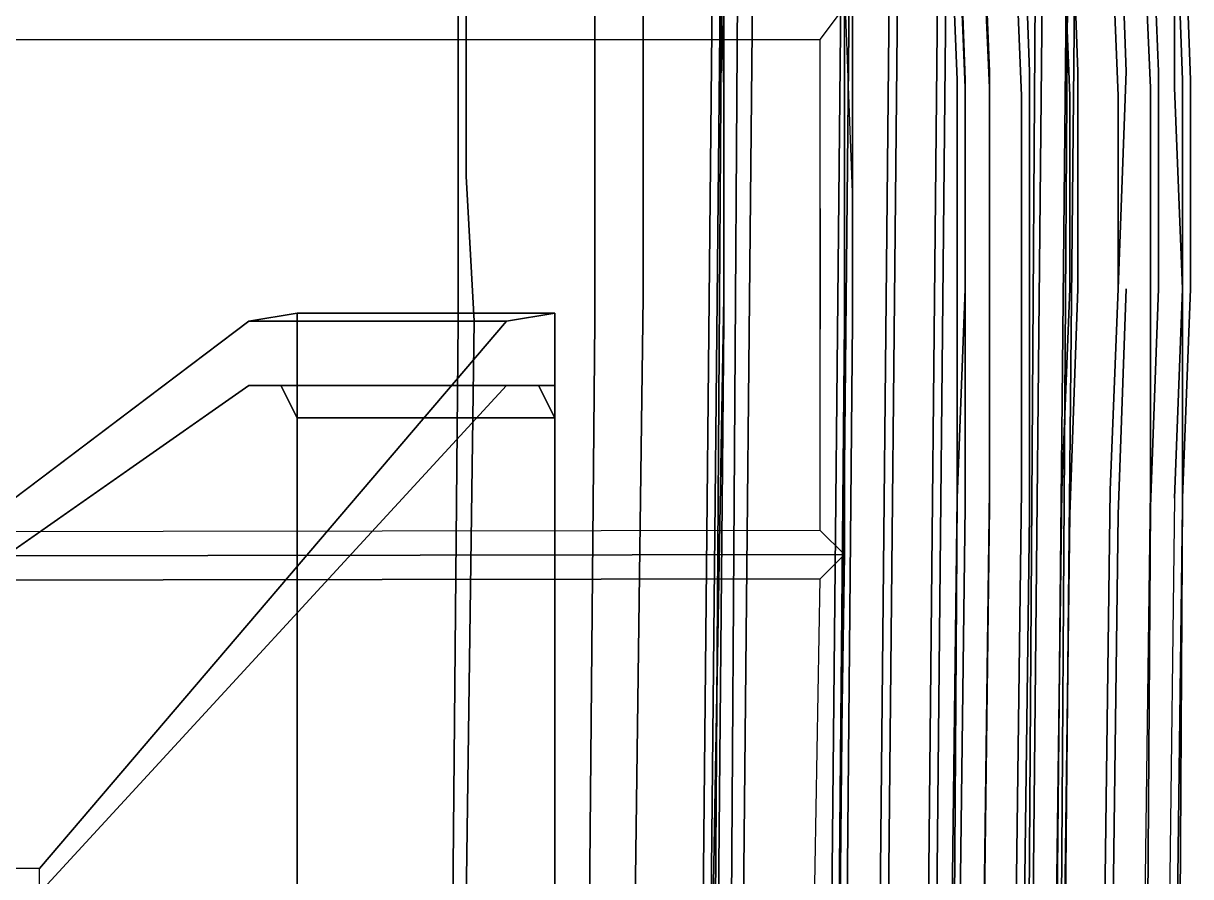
# Model space of a CAD drawing. Extents: x -12.9 to 12.8, y -13.3 to 11.1.
# Drawn here: x 7.096 to 11.628, y 0.668 to 3.981 of the extents above; entities that cross this region are included whole.
import ezdxf

# ---------------------------------------------------------------- set-up
doc = ezdxf.new("R2010")
doc.units = 0
doc.layers.add('SEAT', color=5, linetype='Continuous')

msp = doc.modelspace()

# ---------------------------------------------------------------- linework, layer by layer
at = {"layer": 'SEAT'}
for points, invisible_edges in [([(9.7839, 5.4493, 32.2761), (9.6901, -3.9569, 33.4323), (9.7214, -3.9569, 33.5261), (9.8151, 5.4806, 32.3698)], 10), ([(9.8151, 5.4493, 32.2136), (9.7526, -3.9882, 33.3698), (9.6901, -3.9569, 33.4323), (9.7839, 5.4493, 32.2761)], 10), ([(9.8151, 5.4806, 32.3698), (9.7214, -3.9569, 33.5261), (9.8151, -3.9569, 33.6198), (9.8776, 5.4806, 32.4636)], 10), ([(9.9401, 5.4493, 32.1198), (9.8464, -3.9882, 33.2761), (9.7526, -3.9882, 33.3698), (9.8151, 5.4493, 32.2136)], 10), ([(9.8776, 5.4806, 32.4636), (9.8151, -3.9569, 33.6198), (10.1901, -3.9257, 33.7136), (10.2839, 5.4806, 32.5573)], 10), ([(10.3151, 5.4181, 32.0886), (10.2214, -3.9882, 33.2448), (9.8464, -3.9882, 33.2761), (9.9401, 5.4493, 32.1198)], 10), ([(10.2839, 5.4806, 32.5573), (10.1901, -3.9257, 33.7136), (10.3776, -3.9257, 33.7448), (10.4714, 5.4806, 32.5886)], 10), ([(10.6589, 5.4806, 32.5886), (10.4714, 5.4806, 32.5886), (10.3776, -3.9257, 33.7448), (10.5651, -3.9257, 33.7448)], 5), ([(10.6589, 5.4806, 32.5886), (10.5651, -3.9257, 33.7448), (10.9714, -3.9569, 33.7136), (11.0339, 5.4806, 32.5573)], 10), ([(11.0651, 5.4493, 32.2136), (10.9714, -3.9882, 33.3698), (10.5964, -3.9882, 33.2761), (10.6901, 5.4181, 32.1198)], 10), ([(11.0339, 5.4806, 32.5573), (10.9714, -3.9569, 33.7136), (11.0651, -3.9569, 33.6198), (11.1589, 5.4806, 32.4636)], 10), ([(11.1589, 5.4493, 32.3073), (11.0964, -3.9882, 33.4636), (10.9714, -3.9882, 33.3698), (11.0651, 5.4493, 32.2136)], 10), ([(11.1589, 5.4806, 32.4636), (11.0651, -3.9569, 33.6198), (11.0964, -3.9569, 33.5573), (11.1901, 5.4493, 32.4011)], 10), ([(11.1901, 5.4493, 32.4011), (11.0964, -3.9569, 33.5573), (11.0964, -3.9882, 33.4636), (11.1589, 5.4493, 32.3073)], 10), ([(10.5026, 5.4181, 32.0886), (10.4089, -3.9882, 33.2448), (10.2214, -3.9882, 33.2448), (10.3151, 5.4181, 32.0886)], 10), ([(10.6901, 5.4181, 32.1198), (10.5964, -3.9882, 33.2761), (10.4089, -3.9882, 33.2448), (10.5026, 5.4181, 32.0886)], 10), ([(9.5026, 3.7306, 21.6823), (9.3151, 3.3868, 22.9323), (9.3151, 4.2618, 23.1511), (9.5026, 4.8243, 21.9948)], 5), ([(9.5026, 4.8243, 21.9948), (9.7839, 4.8243, 22.0261), (9.8151, 3.7306, 21.7136), (9.5026, 3.7306, 21.6823)], 5), ([(9.8151, 3.3868, 22.9636), (9.8151, 3.7306, 21.7136), (9.7839, 4.8243, 22.0261), (9.8151, 4.2618, 23.1823)], 5), ([(10.8464, 3.7931, 22.4636), (10.8151, 4.6056, 22.7136), (10.9714, 4.6368, 22.6511), (11.0026, 3.7931, 22.4011)], 10), ([(11.0026, 3.7931, 22.4011), (10.9714, 4.6368, 22.6511), (11.1589, 4.6368, 22.6511), (11.1901, 3.7931, 22.4011)], 10), ([(11.1901, 3.7931, 22.4011), (11.1589, 4.6368, 22.6511), (11.3464, 4.6368, 22.6823), (11.3776, 3.7931, 22.4323)], 10), ([(11.3776, 3.7931, 22.4323), (11.3464, 4.6368, 22.6823), (11.4714, 4.6056, 22.7448), (11.5026, 3.7931, 22.4948)], 10), ([(10.7526, 3.7618, 22.5261), (10.7214, 4.5743, 22.7761), (10.8151, 4.6056, 22.7136), (10.8464, 3.7931, 22.4636)], 10), ([(11.5026, 3.7931, 22.4948), (11.4714, 4.6056, 22.7448), (11.5651, 4.5743, 22.8386), (11.5964, 3.7618, 22.5886)], 10), ([(10.7214, 3.7618, 22.6198), (10.6901, 4.5431, 22.8386), (10.7214, 4.5743, 22.7761), (10.7526, 3.7618, 22.5261)], 10), ([(10.7526, 3.7306, 22.6823), (10.7214, 4.5118, 22.9323), (10.6901, 4.5431, 22.8386), (10.7214, 3.7618, 22.6198)], 10), ([(11.5964, 3.7618, 22.5886), (11.5651, 4.5743, 22.8386), (11.5964, 4.5431, 22.9011), (11.6276, 3.7618, 22.6823)], 10), ([(11.6276, 3.7618, 22.6823), (11.5964, 4.5431, 22.9011), (11.5651, 4.5118, 22.9948), (11.5651, 3.7306, 22.7448)], 10), ([(10.8464, 3.7306, 22.7761), (10.8151, 4.4493, 23.0261), (10.7214, 4.5118, 22.9323), (10.7526, 3.7306, 22.6823)], 10), ([(11.5651, 3.7306, 22.7448), (11.5651, 4.5118, 22.9948), (11.4401, 4.4493, 23.0573), (11.4714, 3.7306, 22.8386)], 10), ([(10.9714, 3.6993, 22.8386), (10.9401, 4.4493, 23.0886), (10.8151, 4.4493, 23.0261), (10.8464, 3.7306, 22.7761)], 10), ([(11.1589, 3.6993, 22.8698), (11.1276, 4.4493, 23.1198), (10.9401, 4.4493, 23.0886), (10.9714, 3.6993, 22.8386)], 10), ([(11.3464, 3.6993, 22.8698), (11.3151, 4.4493, 23.1198), (11.1276, 4.4493, 23.1198), (11.1589, 3.6993, 22.8698)], 10), ([(11.4714, 3.7306, 22.8386), (11.4401, 4.4493, 23.0573), (11.3151, 4.4493, 23.1198), (11.3464, 3.6993, 22.8698)], 10), ([(8.8151, 3.3868, 22.9011), (8.7839, 3.2618, 23.3698), (8.7839, 4.0431, 23.5573), (8.8151, 4.2618, 23.1198)], 5), ([(8.8151, 4.2618, 23.1198), (9.3151, 4.2618, 23.1511), (9.3151, 3.3868, 22.9323), (8.8151, 3.3868, 22.9011)], 5), ([(10.3151, 3.3868, 22.9948), (9.8151, 3.3868, 22.9636), (9.8151, 4.2618, 23.1823), (10.3151, 4.2618, 23.2136)], 5), ([(10.3151, 4.2618, 23.2136), (10.2839, 4.0431, 23.6823), (10.2839, 3.2618, 23.4636), (10.3151, 3.3868, 22.9948)], 5), ([(10.2839, 3.2618, 23.4636), (10.3151, 3.3243, 23.2448), (10.2839, 4.1368, 23.4636), (10.2839, 4.0431, 23.6823)], 5), ([(-10.3099, 3.2618, 23.4636), (-10.3099, 4.0431, 23.6823), (10.2839, 4.0431, 23.6823), (10.2839, 3.2618, 23.4636)], 8), ([(8.7839, 3.2618, 23.3698), (10.2839, 3.2618, 23.4636), (10.2839, 4.0431, 23.6823), (8.7839, 4.0431, 23.5573)], 5), ([(10.2839, 3.2618, 23.4636), (10.1901, 3.2618, 23.5886), (10.1901, 3.9181, 23.7448), (10.2839, 4.0431, 23.6823)], 1), ([(-10.2161, 3.9181, 23.7448), (-10.2161, 3.2618, 23.5886), (10.1901, 3.2618, 23.5886), (10.1901, 3.9181, 23.7448)], 10), ([(10.7526, 2.9493, 22.6198), (10.7526, 3.7306, 22.6823), (10.7214, 3.7618, 22.6198), (10.7214, 2.9493, 22.5261)], 10), ([(10.7214, 2.9493, 22.5261), (10.7214, 3.7618, 22.6198), (10.7526, 3.7618, 22.5261), (10.7526, 2.9493, 22.4323)], 10), ([(10.7526, 2.9493, 22.4323), (10.7526, 3.7618, 22.5261), (10.8464, 3.7931, 22.4636), (10.8464, 2.9493, 22.3698)], 10), ([(10.8464, 2.9493, 22.3698), (10.8464, 3.7931, 22.4636), (11.0026, 3.7931, 22.4011), (11.0026, 2.9493, 22.3073)], 10), ([(11.0026, 2.9493, 22.3073), (11.0026, 3.7931, 22.4011), (11.1901, 3.7931, 22.4011), (11.1901, 2.9493, 22.3073)], 10), ([(11.1901, 2.9493, 22.3073), (11.1901, 3.7931, 22.4011), (11.3776, 3.7931, 22.4323), (11.3464, 2.9493, 22.3386)], 10), ([(11.3464, 2.9493, 22.3386), (11.3776, 3.7931, 22.4323), (11.5026, 3.7931, 22.4948), (11.5026, 2.9493, 22.4011)], 10), ([(11.5026, 2.9493, 22.4011), (11.5026, 3.7931, 22.4948), (11.5964, 3.7618, 22.5886), (11.5964, 2.9493, 22.4948)], 10), ([(11.6276, 2.9493, 22.5886), (11.6276, 3.7618, 22.6823), (11.5651, 3.7306, 22.7448), (11.5964, 2.9493, 22.6823)], 10), ([(11.5964, 2.9493, 22.4948), (11.5964, 3.7618, 22.5886), (11.6276, 3.7618, 22.6823), (11.6276, 2.9493, 22.5886)], 10), ([(9.5026, 2.9181, 21.6511), (9.3151, 2.8243, 22.8698), (9.3151, 3.3868, 22.9323), (9.5026, 3.7306, 21.6823)], 5), ([(9.5026, 3.7306, 21.6823), (9.8151, 3.7306, 21.7136), (9.8151, 2.9181, 21.6823), (9.5026, 2.9181, 21.6511)], 5), ([(9.8151, 2.8243, 22.9323), (9.8151, 2.9181, 21.6823), (9.8151, 3.7306, 21.7136), (9.8151, 3.3868, 22.9636)], 5), ([(10.8464, 2.9493, 22.7136), (10.8464, 3.7306, 22.7761), (10.7526, 3.7306, 22.6823), (10.7526, 2.9493, 22.6198)], 10), ([(10.9714, 2.9493, 22.7761), (10.9714, 3.6993, 22.8386), (10.8464, 3.7306, 22.7761), (10.8464, 2.9493, 22.7136)], 10), ([(11.4714, 2.9493, 22.7448), (11.4714, 3.7306, 22.8386), (11.3464, 3.6993, 22.8698), (11.3464, 2.9493, 22.7761)], 10), ([(11.5964, 2.9493, 22.6823), (11.5651, 3.7306, 22.7448), (11.4714, 3.7306, 22.8386), (11.4714, 2.9493, 22.7448)], 10), ([(11.1589, 2.9493, 22.8073), (11.1589, 3.6993, 22.8698), (10.9714, 3.6993, 22.8386), (10.9714, 2.9493, 22.7761)], 10), ([(11.3464, 2.9493, 22.7761), (11.3464, 3.6993, 22.8698), (11.1589, 3.6993, 22.8698), (11.1589, 2.9493, 22.8073)], 10), ([(8.8464, 2.8243, 22.8386), (8.7839, 2.8243, 23.3386), (8.7839, 3.2618, 23.3698), (8.8151, 3.3868, 22.9011)], 5), ([(8.8151, 3.3868, 22.9011), (9.3151, 3.3868, 22.9323), (9.3151, 2.8243, 22.8698), (8.8464, 2.8243, 22.8386)], 5), ([(10.3151, 2.8243, 22.9636), (9.8151, 2.8243, 22.9323), (9.8151, 3.3868, 22.9636), (10.3151, 3.3868, 22.9948)], 5), ([(10.3151, 3.3868, 22.9948), (10.2839, 3.2618, 23.4636), (10.2839, 2.8243, 23.4636), (10.3151, 2.8243, 22.9636)], 5), ([(10.2839, 2.8243, 23.4636), (10.3151, 2.8243, 23.2136), (10.3151, 3.3243, 23.2448), (10.2839, 3.2618, 23.4636)], 5), ([(-10.3099, 2.8243, 23.4636), (-10.3099, 3.2618, 23.4636), (10.2839, 3.2618, 23.4636), (10.2839, 2.8243, 23.4636)], 10), ([(-10.2161, 3.2618, 23.5886), (-10.2161, 2.7931, 23.5573), (10.1901, 2.7931, 23.5573), (10.1901, 3.2618, 23.5886)], 10), ([(8.7839, 2.8243, 23.3386), (10.2839, 2.8243, 23.4636), (10.2839, 3.2618, 23.4636), (8.7839, 3.2618, 23.3698)], 5), ([(10.1901, 2.7931, 23.5573), (10.2839, 2.8243, 23.4636), (10.2839, 3.2618, 23.4636), (10.1901, 3.2618, 23.5886)], 5), ([(10.8464, 2.1681, 22.7761), (10.8464, 2.9493, 22.7136), (10.7526, 2.9493, 22.6198), (10.7214, 2.1368, 22.6823)], 10), ([(10.7214, 2.1368, 22.6823), (10.7526, 2.9493, 22.6198), (10.7214, 2.9493, 22.5261), (10.7214, 2.1368, 22.5886)], 10), ([(10.7214, 2.1368, 22.5886), (10.7214, 2.9493, 22.5261), (10.7526, 2.9493, 22.4323), (10.7526, 2.1056, 22.5261)], 10), ([(10.7526, 2.1056, 22.5261), (10.7526, 2.9493, 22.4323), (10.8464, 2.9493, 22.3698), (10.8464, 2.1056, 22.4323)], 10), ([(10.9714, 2.1681, 22.8386), (10.9714, 2.9493, 22.7761), (10.8464, 2.9493, 22.7136), (10.8464, 2.1681, 22.7761)], 10), ([(10.8464, 2.1056, 22.4323), (10.8464, 2.9493, 22.3698), (11.0026, 2.9493, 22.3073), (11.0026, 2.0743, 22.4011)], 10), ([(11.1276, 2.1681, 22.8698), (11.1589, 2.9493, 22.8073), (10.9714, 2.9493, 22.7761), (10.9714, 2.1681, 22.8386)], 10), ([(11.0026, 2.0743, 22.4011), (11.0026, 2.9493, 22.3073), (11.1901, 2.9493, 22.3073), (11.1589, 2.0743, 22.3698)], 10), ([(11.3151, 2.1681, 22.8698), (11.3464, 2.9493, 22.7761), (11.1589, 2.9493, 22.8073), (11.1276, 2.1681, 22.8698)], 10), ([(11.1589, 2.0743, 22.3698), (11.1901, 2.9493, 22.3073), (11.3776, 2.9493, 22.3386), (11.3464, 2.0743, 22.4011)], 10), ([(11.4714, 2.1681, 22.8073), (11.4714, 2.9493, 22.7448), (11.3464, 2.9493, 22.7761), (11.3151, 2.1681, 22.8698)], 10), ([(11.3464, 2.0743, 22.4011), (11.3776, 2.9493, 22.3386), (11.5026, 2.9493, 22.4011), (11.4714, 2.1056, 22.4636)], 10), ([(11.4714, 2.1056, 22.4636), (11.5026, 2.9493, 22.4011), (11.5964, 2.9493, 22.4948), (11.5964, 2.1056, 22.5573)], 10), ([(11.5651, 2.1368, 22.7448), (11.5964, 2.9493, 22.6823), (11.4714, 2.9493, 22.7448), (11.4714, 2.1681, 22.8073)], 10), ([(11.5964, 2.1368, 22.6511), (11.6276, 2.9493, 22.5886), (11.5964, 2.9493, 22.6823), (11.5651, 2.1368, 22.7448)], 10), ([(11.5964, 2.1056, 22.5573), (11.5964, 2.9493, 22.4948), (11.6276, 2.9493, 22.5886), (11.5964, 2.1368, 22.6511)], 10), ([(9.5026, 2.9181, 21.6511), (9.4089, -4.1757, 23.2448), (9.2526, -4.0819, 23.8386), (9.3151, 2.8243, 22.8698)], 10), ([(9.8151, 2.9181, 21.6823), (9.6901, -4.1757, 23.2761), (9.4089, -4.1757, 23.2448), (9.5026, 2.9181, 21.6511)], 10), ([(9.8151, 2.8243, 22.9323), (9.7526, -4.0819, 23.8698), (9.6901, -4.1757, 23.2761), (9.8151, 2.9181, 21.6823)], 10), ([(7.9714, 2.8243, 22.1511), (7.9714, 2.5743, 22.2448), (8.0964, 2.5743, 22.4636), (8.1589, 2.8556, 22.5573)], 5), ([(8.1589, 2.8556, 22.5573), (8.0964, 2.5743, 22.4636), (8.1589, 2.4493, 22.6198), (8.1589, 2.5743, 22.8386)], 5), ([(9.1589, 2.8556, 22.5573), (9.0964, 2.5743, 22.4636), (8.9714, 2.5743, 22.2448), (8.9714, 2.8243, 22.1511)], 5), ([(9.1589, 2.5743, 22.8386), (9.1589, 2.4493, 22.6198), (9.0964, 2.5743, 22.4636), (9.1589, 2.8556, 22.5573)], 5), ([(10.2839, 2.8243, 23.4636), (10.2839, 1.9181, 23.5886), (-10.3099, 1.8868, 23.5886), (-10.3099, 2.8243, 23.4636)], 8), ([(5.1589, 0.6993, 19.6823), (5.1589, 0.6056, 19.8698), (7.9714, 2.5743, 22.2448), (7.9714, 2.8243, 22.1511)], 4), ([(8.9714, 2.8243, 22.1511), (8.9714, 2.5743, 22.2448), (7.1589, 0.6056, 19.8698), (7.1589, 0.6993, 19.6823)], 1), ([(8.8464, 2.8243, 22.8386), (8.7526, -4.0819, 23.8073), (8.7214, -4.0194, 24.2761), (8.7839, 2.8243, 23.3386)], 10), ([(8.7214, -4.0194, 24.2761), (10.2214, -4.0194, 24.4011), (10.2839, 2.8243, 23.4636), (8.7839, 2.8243, 23.3386)], 5), ([(9.3151, 2.8243, 22.8698), (9.2526, -4.0819, 23.8386), (8.7526, -4.0819, 23.8073), (8.8464, 2.8243, 22.8386)], 10), ([(10.3151, 2.8243, 22.9636), (10.2526, -4.0819, 23.9011), (9.7526, -4.0819, 23.8698), (9.8151, 2.8243, 22.9323)], 10), ([(10.2839, 1.9181, 23.5886), (10.1901, 2.0118, 23.6511), (10.1901, 2.7931, 23.5573), (10.2839, 2.8243, 23.4636)], 4), ([(10.2214, -4.0194, 24.4011), (10.2526, -4.0507, 24.1511), (10.3151, 2.8243, 23.2136), (10.2839, 2.8243, 23.4636)], 5), ([(10.2839, 2.8243, 23.4636), (10.2214, -4.0194, 24.4011), (10.2526, -4.0819, 23.9011), (10.3151, 2.8243, 22.9636)], 10), ([(10.1901, 2.0118, 23.6511), (10.1901, 2.7931, 23.5573), (-10.2161, 2.7931, 23.5573), (-10.2161, 1.9806, 23.6511)], 10), ([(8.1589, 2.5743, 22.8386), (8.1589, 2.4493, 22.6198), (8.1589, -2.7694, 23.3073), (8.1589, -2.6444, 23.5573)], 5), ([(9.1589, -2.6444, 23.5573), (9.1589, -2.7694, 23.3073), (9.1589, 2.4493, 22.6198), (9.1589, 2.5743, 22.8386)], 5), ([(10.7214, 2.1368, 22.5886), (10.6589, -2.7694, 23.5261), (10.6901, -2.7382, 23.6198), (10.7214, 2.1368, 22.6823)], 10), ([(10.7526, 2.1056, 22.5261), (10.6901, -2.7694, 23.4636), (10.6589, -2.7694, 23.5261), (10.7214, 2.1368, 22.5886)], 10), ([(10.7214, 2.1368, 22.6823), (10.6901, -2.7382, 23.6198), (10.7839, -2.7382, 23.7136), (10.8464, 2.1681, 22.7761)], 10), ([(10.8464, 2.1681, 22.7761), (10.7839, -2.7382, 23.7136), (10.9089, -2.7069, 23.7761), (10.9714, 2.1681, 22.8386)], 10), ([(10.9714, 2.1681, 22.8386), (10.9089, -2.7069, 23.7761), (11.0651, -2.7069, 23.8073), (11.1276, 2.1681, 22.8698)], 10), ([(11.1276, 2.1681, 22.8698), (11.0651, -2.7069, 23.8073), (11.2526, -2.7069, 23.8073), (11.3151, 2.1681, 22.8698)], 10), ([(11.3151, 2.1681, 22.8698), (11.2526, -2.7069, 23.8073), (11.4089, -2.7382, 23.7761), (11.4714, 2.1681, 22.8073)], 10), ([(11.4089, -2.7382, 23.7761), (11.4714, 2.1681, 22.8073), (11.5651, 2.1368, 22.7448), (11.5026, -2.7382, 23.6823)], 10), ([(11.5651, 2.1368, 22.7448), (11.5026, -2.7382, 23.6823), (11.5651, -2.7694, 23.5886), (11.5964, 2.1368, 22.6511)], 10), ([(11.5964, 2.1368, 22.6511), (11.5651, -2.7694, 23.5886), (11.5339, -2.7694, 23.5261), (11.5964, 2.1056, 22.5573)], 10), ([(10.8464, 2.1056, 22.4323), (10.7839, -2.8007, 23.3698), (10.6901, -2.7694, 23.4636), (10.7526, 2.1056, 22.5261)], 10), ([(11.0026, 2.0743, 22.4011), (10.9401, -2.8007, 23.3386), (10.7839, -2.8007, 23.3698), (10.8464, 2.1056, 22.4323)], 10), ([(11.3464, 2.0743, 22.4011), (11.4714, 2.1056, 22.4636), (11.4401, -2.8007, 23.4011), (11.2839, -2.8007, 23.3698)], 5), ([(11.5964, 2.1056, 22.5573), (11.5339, -2.7694, 23.5261), (11.4401, -2.8007, 23.4011), (11.4714, 2.1056, 22.4636)], 10), ([(11.1589, 2.0743, 22.3698), (11.0964, -2.8007, 23.3386), (10.9401, -2.8007, 23.3386), (11.0026, 2.0743, 22.4011)], 10), ([(11.3464, 2.0743, 22.4011), (11.2839, -2.8007, 23.3698), (11.0964, -2.8007, 23.3386), (11.1589, 2.0743, 22.3698)], 10)]:
    msp.add_3dface(points, dxfattribs=dict(at, invisible_edges=invisible_edges))
for points in [[(10.1901, 3.9181, 23.7448), (10.2839, 4.0431, 23.6823), (-10.3099, 4.0431, 23.6823), (-10.2161, 3.9181, 23.7448)], [(8.1589, 2.8556, 22.5573), (9.1589, 2.8556, 22.5573), (8.9714, 2.8243, 22.1511), (7.9714, 2.8243, 22.1511)], [(8.1589, 2.5743, 22.8386), (9.1589, 2.5743, 22.8386), (9.1589, 2.8556, 22.5573), (8.1589, 2.8556, 22.5573)], [(7.9714, 2.8243, 22.1511), (8.9714, 2.8243, 22.1511), (7.1589, 0.6993, 19.6823), (5.1589, 0.6993, 19.6823)], [(5.1589, 0.6056, 19.8698), (7.1589, 0.6056, 19.8698), (8.9714, 2.5743, 22.2448), (7.9714, 2.5743, 22.2448)], [(7.9714, 2.5743, 22.2448), (8.9714, 2.5743, 22.2448), (9.0964, 2.5743, 22.4636), (8.0964, 2.5743, 22.4636)], [(8.0964, 2.5743, 22.4636), (9.0964, 2.5743, 22.4636), (9.1589, 2.4493, 22.6198), (8.1589, 2.4493, 22.6198)], [(8.1589, -2.6444, 23.5573), (9.1589, -2.6444, 23.5573), (9.1589, 2.5743, 22.8386), (8.1589, 2.5743, 22.8386)], [(8.1589, 2.4493, 22.6198), (9.1589, 2.4493, 22.6198), (9.1589, -2.7694, 23.3073), (8.1589, -2.7694, 23.3073)], [(-10.2161, 1.9806, 23.6511), (-10.3099, 1.8868, 23.5886), (10.2839, 1.9181, 23.5886), (10.1901, 2.0118, 23.6511)], [(-10.2786, -0.0819, 23.8386), (-10.3099, 1.8868, 23.5886), (10.2839, 1.9181, 23.5886), (10.2526, -0.0819, 23.8386)], [(10.1901, 1.8243, 23.6823), (10.2839, 1.9181, 23.5886), (-10.3099, 1.8868, 23.5886), (-10.2161, 1.7931, 23.6823)], [(10.2526, -0.0819, 23.8386), (10.1589, 0.0431, 23.9323), (10.1901, 1.8243, 23.6823), (10.2839, 1.9181, 23.5886)], [(-10.2161, 1.7931, 23.6823), (-10.1536, 0.0431, 23.9323), (10.1589, 0.0431, 23.9323), (10.1901, 1.8243, 23.6823)]]:
    msp.add_3dface(points, dxfattribs=at)

doc.saveas('drawing.dxf')
